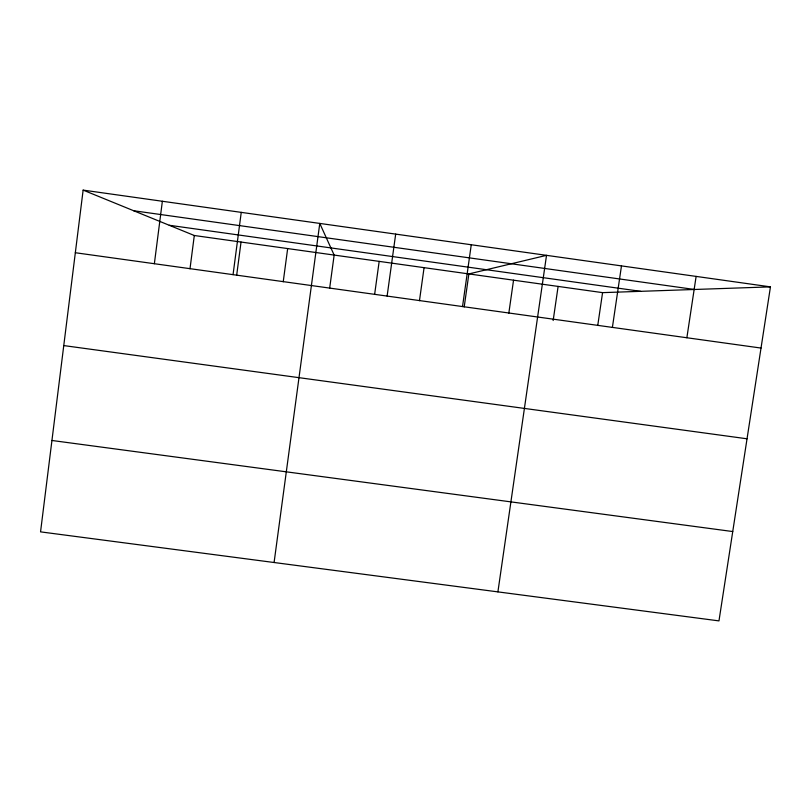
<?xml version="1.0" encoding="UTF-8"?>
<svg xmlns="http://www.w3.org/2000/svg" width="811" height="811" viewBox="0 0 811 811"><rect width="100%" height="100%" fill="white"/><g stroke="black" fill="none" stroke-linecap="round" stroke-linejoin="round"><path stroke-width="1.22" d="M83.138 190.109L40.55 531.864L718.972 620.891L770.45 286.871L83.138 190.109L194.305 235.504L602.573 292.639L770.45 286.871M154.364 263.717L162.362 201.26M189.997 268.796L194.305 235.504M233.051 274.655L241.242 212.37M236.67 275.284L241.039 242.043M283.232 281.762L287.662 248.571M274.088 562.51L319.777 223.42L334.152 255.08L329.661 288.209M374.621 294.464L379.173 261.375M387.121 296.076L395.677 234.105M419.469 300.699L424.072 267.66M462.523 306.558L471.262 244.75M464.206 306.913L468.87 273.925L546.523 255.343L497.903 591.878M508.832 313.117L513.545 280.18M553.163 320.527L558.11 286.415M597.748 325.485L602.573 292.639M612.396 327.401L621.479 265.896M686.866 337.751L696.122 276.409M51.934 440.474L732.738 531.55M63.765 345.577L747.032 438.792M75.332 252.728L761.022 348.061M133.663 210.738L694.48 289.476M169.235 225.265L640.66 291.331"/></g></svg>
